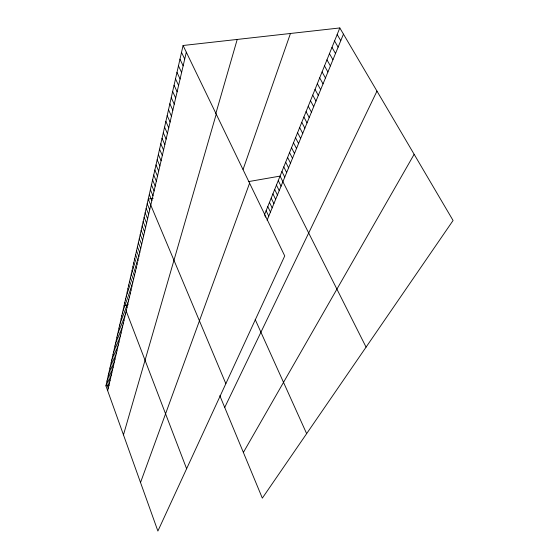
<?xml version="1.0" encoding="UTF-8"?>
<svg xmlns="http://www.w3.org/2000/svg" width="559" height="559" viewBox="0 0 559 559"><rect width="100%" height="100%" fill="white"/><g stroke="black" fill="none" stroke-linecap="round" stroke-linejoin="round"><path stroke-width="0.84" d="M183.079 45.496L284.734 255.931L157.89 531.05L105.924 385.829L183.079 45.496L339.816 27.95L453.076 220.484L262.332 498.139L219.834 395.667M107.67 390.692L186.315 52.197M215.858 113.477L237.219 39.43M123.469 434.86L216.235 114.127M243.102 169.384L290.456 33.477M140.533 482.529L249.587 183.177M264.463 214.817L339.816 27.95M267.083 220.239L343.45 34.134M224.718 407.455L376.976 91.117M243.382 452.441L414.142 154.305M105.924 385.829L109.18 385.018M128.116 304.753L124.112 305.619L186.615 468.742M153.173 198.27L148.247 199.13L225.843 383.663M248.825 181.556L280.073 176.099L366.075 347.132M337.168 34.518L340.766 40.681M334.555 40.989L338.118 47.131M331.983 47.368L335.512 53.489M329.454 53.643L332.94 59.743M326.959 59.834L330.411 65.906M324.499 65.927L327.916 71.985M322.075 71.936L325.464 77.974M319.692 77.862L323.039 83.871M317.337 83.696L320.656 89.685M315.017 89.447L318.302 95.414M312.726 95.121L315.982 101.067M310.476 100.711L313.697 106.636M308.247 106.231L311.447 112.135M306.059 111.667L309.218 117.551M303.893 117.034L307.031 122.896M301.762 122.323L304.865 128.165M299.652 127.543L302.733 133.363M297.577 132.693L300.63 138.485M295.529 137.773L298.555 143.544M293.51 142.783L296.508 148.54M291.512 147.73L294.481 153.466M289.548 152.614L292.49 158.323M287.606 157.435L290.519 163.123M285.684 162.187L288.577 167.861M283.79 166.882L286.655 172.535M281.925 171.522L284.762 177.147M278.256 180.613L281.051 186.203M276.453 185.078L279.227 190.64M274.679 189.487L277.425 195.028M272.925 193.84L275.65 199.36M271.192 198.138L273.896 203.637M269.48 202.379L272.156 207.864M267.789 206.578L270.444 212.036M266.112 210.722L268.753 216.165M264.84 215.592L265.588 217.137M181.514 52.385L184.722 59.065M179.977 59.17L183.149 65.822M178.468 65.843L181.605 72.467M176.979 72.411L180.089 79.008M175.512 78.875L178.594 85.443M174.066 85.234L177.119 91.781M172.647 91.501L175.666 98.021M171.25 97.671L174.24 104.163M169.873 103.743L172.836 110.214M168.518 109.725L171.452 116.167M167.183 115.615L170.09 122.03M165.869 121.422L168.748 127.808M255.204 319.531L306.639 433.644M164.57 127.138L167.427 133.503M163.291 132.769L166.121 139.114M162.033 138.325L164.835 144.634M160.796 143.796L163.57 150.085M159.574 149.183L162.327 155.451M158.365 154.501L161.097 160.74M157.177 159.741L159.881 165.953M156.01 164.905L158.693 171.096M154.85 169.999L157.512 176.162M153.711 175.023L156.352 181.158M152.593 179.977L155.206 186.091M151.482 184.861L154.074 190.954M150.392 189.683L152.963 195.748M149.316 194.434L151.866 200.478M147.199 203.756L149.707 209.744M146.165 208.318L148.652 214.286M145.144 212.825L147.611 218.772M144.138 217.276L146.584 223.195M143.139 221.664L145.571 227.562M142.161 225.997L144.571 231.866M141.189 230.273L143.579 236.122M140.232 234.501L142.608 240.321M139.289 238.672L141.644 244.472M138.352 242.788L140.693 248.559M137.43 246.854L139.75 252.605M136.522 250.865L138.821 256.595M135.62 254.834L137.905 260.543M134.733 258.747L137.004 264.435M133.86 262.618L136.11 268.278M132.993 266.44L135.229 272.079M132.134 270.221L134.356 275.832M131.288 273.952L133.489 279.542M130.45 277.634L132.644 283.21M129.625 281.275L131.798 286.83M128.815 284.88L130.967 290.407M128.004 288.437L130.149 293.943M127.207 291.952L129.332 297.437M126.418 295.432L128.528 300.896M125.642 298.862L127.738 304.306M124.874 302.258L126.956 307.681M123.364 308.917L125.419 314.298M122.624 312.181L124.664 317.54M121.89 315.409L123.916 320.747M121.17 318.595L123.183 323.913M120.451 321.753L122.456 327.05M119.745 324.87L121.736 330.152M119.046 327.958L121.023 333.213M118.354 331.012L120.318 336.252M117.669 334.03L119.619 339.25M116.992 337.021L118.927 342.22M116.321 339.977L118.249 345.155M115.657 342.905L117.572 348.061M115 345.797L116.901 350.933M114.35 348.662L116.244 353.784M113.708 351.499L115.587 356.6M113.072 354.301L114.944 359.381M112.443 357.075L114.302 362.141M111.821 359.821L113.666 364.866M111.206 362.546L113.037 367.57M110.598 365.237L112.415 370.247M109.99 367.899L111.8 372.888M109.389 370.54L111.192 375.508M108.802 373.153L110.591 378.101M108.215 375.739L109.997 380.672M107.635 378.296L109.403 383.215M107.062 380.833L108.816 385.731M106.49 383.341L108.243 388.226"/></g></svg>
